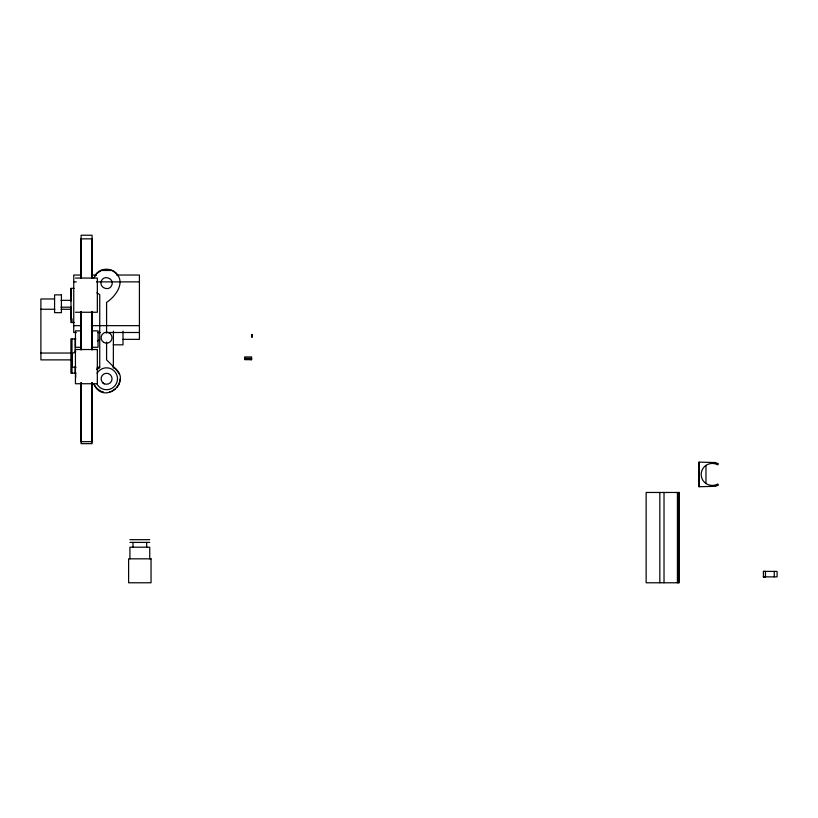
<?xml version="1.0" encoding="UTF-8"?>
<svg xmlns="http://www.w3.org/2000/svg" width="818" height="818" viewBox="0 0 818 818"><rect width="100%" height="100%" fill="white"/><g stroke="black" fill="none" stroke-linecap="round" stroke-linejoin="round"><path stroke-width="1.23" d="M678.562 582.774L678.562 492.467M699.063 486.73L699.063 462.129L715.453 462.548L718.419 463.775L717.805 464.839C713.552 462.415 707.907 463.162 704.431 466.608A11.084 11.084 0 0 0 704.431 482.283C707.907 485.749 713.541 486.434 717.805 484.021L718.419 485.084L715.453 486.311L699.063 486.73L699.063 462.129M763.419 576.874L763.419 571.404L777.1 571.404L777.1 576.874L763.419 576.874L765.464 576.874L765.464 571.404L763.419 571.404M774.268 576.874L774.268 571.404M120.174 378.765L119.131 384.01L116.759 387.558M95.031 275.697C99.448 267.067 113.528 267.067 117.945 275.697M93.937 277.885L96.902 273.437L101.34 270.472L111.821 270.472C127.741 278.601 117.526 295.175 106.585 302.415L106.585 333.059M96.81 369.092L99.643 367.2L97.158 367.2M96.902 369.501L99.735 367.609L99.735 294.684L96.902 292.793M115.277 389.041L111.729 391.413L109.632 391.832M75.696 351.801L72.281 353.519L72.281 367.2L76.013 367.2M97.362 340.973L99.643 339.828M81.319 275.032L73.743 275.032L73.743 332.497L76.268 332.497M91.422 275.032L96.473 275.032M116.688 275.032L139.418 275.032L139.418 339.358L122.997 339.358M75.45 278.059L97.342 278.059L97.342 312.261L75.45 312.261M73.743 281.873L76.268 281.873M96.473 281.873L139.418 281.873M74.08 288.325L70.91 288.325L70.91 300.993M54.581 298.979L40.9 298.979L40.9 359.879L71.217 359.879M60.972 300.339L71.002 300.339M60.972 307.19L71.002 307.19M40.9 309.255L54.796 309.255M61.105 309.255L71.217 309.255M74.08 322.527L70.91 322.527L70.91 307.323M73.743 325.656L81.319 325.656M91.422 325.656L139.418 325.656M81.115 330.871L75.471 330.871L75.471 347.292L81.115 347.292M92.403 330.871L98.048 330.871L98.048 347.292L92.403 347.292M97.741 332.497L100.266 332.497M105.317 332.497L139.418 332.497M75.798 338.949L70.91 338.949L70.91 373.161L75.798 373.161M113.273 344.828L122.997 344.828L122.997 331.147M40.9 353.039L71.217 353.039M244.756 358.386L251.596 358.386M251.596 358.581L244.756 358.581L251.596 359.675L251.596 356.934L244.756 356.934L244.756 359.675L251.596 359.675M129.909 539.675L149.745 539.675M129.909 542.406L149.745 542.406M103.344 391.832L101.248 391.413L96.81 388.448L94.162 384.48M113.334 367.2C133.774 380.033 104.489 406.393 93.937 384.409M102.526 382.732L104.346 383.949M119.223 373.938L116.258 369.501L106.585 359.879L106.585 342.006M705.975 465.422L705.975 483.469M677.416 492.467L677.416 582.774M664.022 492.467L664.022 582.774M659.829 492.467L659.829 582.774M252.281 334.49L252.281 337.231M251.596 334.49L251.596 337.231M149.745 558.827L149.745 547.201L129.909 547.201L129.909 558.827M146.667 542.406L146.667 547.201M132.986 542.406L132.986 547.201M113.426 331.147L113.334 368.09M92.23 278.386L92.23 238.846L80.921 238.846L80.921 278.386M92.23 311.556L92.23 349.828M92.23 382.988L92.23 441.669L80.921 441.669L80.921 382.988M92.066 274.623L92.066 235.226L81.115 235.226L81.115 274.623M92.066 382.671L92.066 443.673L81.115 443.673L81.115 382.671M91.861 238.846L91.861 278.386M91.861 311.556L91.861 349.828M91.861 382.988L91.861 441.669M81.289 238.846L81.289 278.386M81.289 311.556L81.289 349.828M81.289 382.988L81.289 441.669M80.921 311.556L80.921 349.828M75.634 372.732L75.634 377.804M75.123 338.949L75.123 352.885M75.123 366.822L75.123 373.161M72.004 318.734L72.004 322.527M72.004 338.949L72.004 373.161M71.002 288.713L71.002 318.815M97.066 373.294A10.951 10.951 0 0 1 113.59 370.38A10.951 10.951 0 0 1 113.59 387.159A10.951 10.951 0 0 1 97.066 384.245M679.185 492.467L679.185 582.774L646.148 582.774L646.148 492.467L679.185 492.467M101.401 280.973C98.487 287.527 109.183 291.954 111.759 285.267C114.673 278.713 103.978 274.275 101.401 280.973M61.422 294.879L54.581 294.879L54.581 312.67L61.422 312.67L61.422 294.879M97.332 349.521L75.44 349.521L75.44 383.734L97.332 383.734L97.332 349.521M151.044 558.827L128.61 558.827L128.61 582.774L151.044 582.774L151.044 558.827M103.845 342.456A5.47 5.47 0 0 0 112.056 337.711A5.47 5.47 0 0 0 103.845 332.977A5.47 5.47 0 0 0 103.845 342.456M103.845 383.509A5.47 5.47 0 0 0 112.056 378.765A5.47 5.47 0 0 0 103.845 374.02A5.47 5.47 0 0 0 103.845 383.509"/></g></svg>
